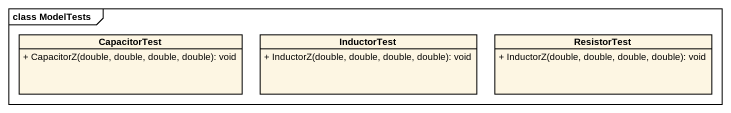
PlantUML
@startuml
mainframe class ModelTests
hide circle
hide empty members
skinparam classAttributeIconSize 0
class CapacitorTest {
  + CapacitorZ(double, double, double, double): void
}
class InductorTest {
  + InductorZ(double, double, double, double): void
}
class ResistorTest {
  + InductorZ(double, double, double, double): void
}
@enduml
